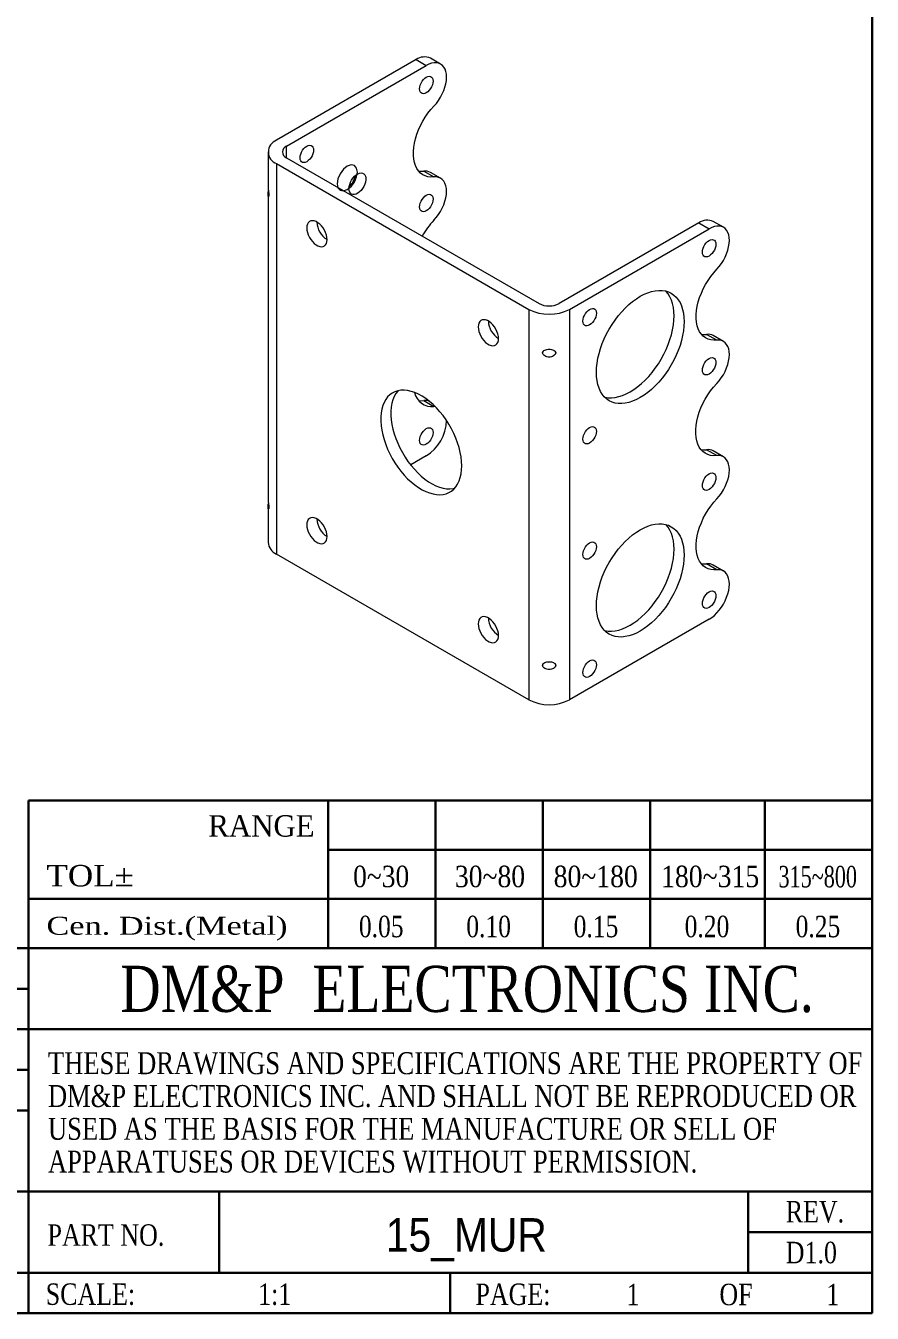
# Model space of a CAD drawing. Header units: millimetres. Extents: x 10 to 202, y 2 to 295.
# Drawn here: x 113.5 to 202.2, y 2.5 to 137.4 of the extents above; entities that cross this region are included whole.
import ezdxf

# ---------------------------------------------------------------- set-up
doc = ezdxf.new("R2010")
doc.units = ezdxf.units.MM
doc.layers.add('SLD-0', color=179, linetype='Continuous')
doc.layers.add('文字線性', color=179, linetype='Continuous', lineweight=15)
doc.styles.add('SLDTEXTSTYLE0', font='GOTHIC.TTF', dxfattribs={"width": 0.913})
doc.styles.add('SLDTEXTSTYLE10', font='times.ttf', dxfattribs={"width": 1.26888})
doc.styles.add('SLDTEXTSTYLE11', font='times.ttf', dxfattribs={"width": 0.786331})
doc.styles.add('SLDTEXTSTYLE12', font='times.ttf', dxfattribs={"width": 0.8})
doc.styles.add('SLDTEXTSTYLE3', font='times.ttf', dxfattribs={"width": 0.950828})
doc.styles.add('SLDTEXTSTYLE4', font='times.ttf', dxfattribs={"width": 1.081739})
doc.styles.add('SLDTEXTSTYLE5', font='times.ttf', dxfattribs={"width": 0.846979})
doc.styles.add('SLDTEXTSTYLE6', font='times.ttf', dxfattribs={"width": 0.850598})
doc.styles.add('SLDTEXTSTYLE7', font='times.ttf', dxfattribs={"width": 0.853029})
doc.styles.add('SLDTEXTSTYLE8', font='times.ttf', dxfattribs={"width": 0.854773})
doc.styles.add('SLDTEXTSTYLE9', font='times.ttf', dxfattribs={"width": 0.683818})

# ---------------------------------------------------------------- blocks, each defined once
blk = doc.blocks.new('SW_NOTE_1')
at = {"layer": 'SLD-0', "color": 0, "char_height": 2.3, "attachment_point": 1, "style": 'SLDTEXTSTYLE12'}
for s, insert in [('THESE DRAWINGS AND SPECIFICATIONS ARE THE PROPERTY OF', (0, 3.02)), ('DM&P ELECTRONICS INC. AND SHALL NOT BE REPRODUCED OR ', (0, -0.42)), ('USED AS THE BASIS FOR THE MANUFACTURE OR SELL OF ', (0, -3.86)), ('APPARATUSES OR DEVICES WITHOUT PERMISSION.', (0, -7.29))]:
    blk.add_mtext(s, dxfattribs=dict(at, insert=insert))

msp = doc.modelspace()

# ---------------------------------------------------------------- linework, layer by layer
at = {"color": 7, "linetype": 'Continuous', "lineweight": 15}
for p, q in [((154.422, 133.843), (139.785, 125.394)), ((154.422, 133.843), (155.483, 133.231)), ((156.983, 133.38), (155.922, 133.992)), ((140.846, 124.781), (155.483, 133.231)), ((138.906, 124.169), (138.906, 120.493)), ((139.785, 122.944), (166.231, 107.678)), ((139.785, 122.944), (139.785, 82.036)), ((140.846, 123.557), (167.292, 108.29)), ((155.226, 122.163), (156.287, 121.55)), ((156.983, 121.417), (155.922, 122.03)), ((138.906, 119.679), (138.906, 87.75)), ((184.05, 116.74), (169.413, 108.29)), ((170.473, 107.678), (185.111, 116.127)), ((184.05, 116.74), (185.111, 116.127)), ((186.61, 116.276), (185.55, 116.888)), ((166.231, 107.678), (166.231, 66.769)), ((170.473, 107.678), (170.473, 66.769)), ((185.915, 104.446), (184.854, 105.059)), ((186.61, 104.314), (185.55, 104.926)), ((155.226, 98.115), (156.287, 97.503)), ((156.393, 97.51), (156.287, 97.503)), ((155.483, 92.322), (153.85, 91.38)), ((185.908, 92.361), (184.847, 92.973)), ((186.61, 92.229), (185.55, 92.841)), ((138.906, 86.937), (138.906, 83.26)), ((144.029, 85.71), (144.028, 85.71)), ((166.231, 66.769), (139.785, 82.036)), ((185.915, 80.399), (184.854, 81.012)), ((186.61, 80.266), (185.55, 80.879)), ((185.111, 75.219), (170.473, 66.769))]:
    msp.add_line(p, q, dxfattribs=at)
at = {"color": 8, "linetype": 'Continuous', "lineweight": 15}
for p, q in [((140.846, 123.557), (140.846, 124.781)), ((167.733, 103.303), (167.664, 103.134)), ((169.04, 103.134), (168.971, 103.303)), ((167.733, 70.56), (167.664, 70.391)), ((169.04, 70.391), (168.971, 70.56))]:
    msp.add_line(p, q, dxfattribs=at)
at = {"color": 7, "linetype": 'Continuous', "lineweight": 15, "flags": 128}
for points in [[(156.287, 128.979), (156.536, 129.264), (156.768, 129.575), (156.978, 129.906), (157.162, 130.253), (157.317, 130.609), (157.44, 130.968), (157.53, 131.323), (157.585, 131.67), (157.604, 132.001), (157.587, 132.311), (157.533, 132.595), (157.444, 132.847), (157.322, 133.065), (157.167, 133.243), (156.984, 133.379), (156.776, 133.47), (156.545, 133.515), (156.296, 133.513), (156.033, 133.465), (155.76, 133.37), (155.483, 133.231)], [(154.776, 130.782), (154.793, 130.974), (154.846, 131.176), (154.93, 131.38), (155.042, 131.574), (155.176, 131.748), (155.325, 131.895), (155.483, 132.006), (155.64, 132.077), (155.79, 132.103), (155.924, 132.083), (156.036, 132.018), (156.12, 131.912), (156.172, 131.769), (156.19, 131.598), (156.172, 131.406), (156.12, 131.203), (156.036, 131), (155.924, 130.806), (155.79, 130.631), (155.64, 130.485), (155.483, 130.373), (155.325, 130.303), (155.176, 130.277), (155.042, 130.297), (154.93, 130.362), (154.846, 130.468), (154.793, 130.61), (154.776, 130.782)], [(156.287, 121.55), (155.964, 121.539), (155.658, 121.576), (155.373, 121.659), (155.111, 121.789), (154.876, 121.963), (154.669, 122.18), (154.494, 122.438), (154.351, 122.734), (154.242, 123.064), (154.17, 123.426), (154.133, 123.815), (154.133, 124.227), (154.17, 124.659), (154.242, 125.104), (154.351, 125.56), (154.494, 126.02), (154.669, 126.481), (154.876, 126.936), (155.111, 127.383), (155.373, 127.814), (155.658, 128.227), (155.964, 128.617), (156.287, 128.979)], [(142.26, 123.556), (142.278, 123.748), (142.33, 123.951), (142.414, 124.155), (142.526, 124.348), (142.66, 124.523), (142.81, 124.67), (142.967, 124.781), (143.124, 124.852), (143.274, 124.877), (143.408, 124.858), (143.52, 124.793), (143.604, 124.687), (143.656, 124.544), (143.674, 124.373), (143.656, 124.181), (143.604, 123.978), (143.52, 123.775), (143.408, 123.581), (143.274, 123.406), (143.124, 123.259), (142.967, 123.148), (142.81, 123.078), (142.66, 123.052), (142.526, 123.072), (142.414, 123.136), (142.33, 123.243), (142.278, 123.385), (142.26, 123.556)], [(147.386, 120.331), (147.404, 120.546), (147.458, 120.774), (147.545, 121.005), (147.661, 121.229), (147.803, 121.437), (147.963, 121.621), (148.136, 121.772), (148.315, 121.886), (148.492, 121.957), (148.66, 121.982), (148.811, 121.96), (148.941, 121.893), (149.043, 121.782), (149.114, 121.633), (149.15, 121.452), (149.15, 121.245), (149.114, 121.022), (149.043, 120.792), (148.941, 120.563), (148.811, 120.346), (148.66, 120.149), (148.492, 119.981), (148.315, 119.847), (148.136, 119.755), (147.963, 119.706), (147.803, 119.705), (147.661, 119.75), (147.545, 119.839), (147.458, 119.969), (147.404, 120.136), (147.386, 120.331)], [(154.674, 122.174), (154.903, 122.152), (155.226, 122.163)], [(156.28, 117.009), (156.531, 117.294), (156.764, 117.606), (156.974, 117.938), (157.159, 118.286), (157.315, 118.643), (157.44, 119.003), (157.53, 119.36), (157.585, 119.707), (157.604, 120.039), (157.586, 120.351), (157.532, 120.635), (157.443, 120.888), (157.319, 121.106), (157.164, 121.284), (156.98, 121.419), (156.77, 121.51), (156.537, 121.553), (156.287, 121.55)], [(154.776, 118.411), (154.793, 118.603), (154.846, 118.806), (154.93, 119.009), (155.042, 119.203), (155.176, 119.378), (155.325, 119.524), (155.483, 119.636), (155.64, 119.706), (155.79, 119.732), (155.924, 119.712), (156.036, 119.647), (156.12, 119.541), (156.172, 119.399), (156.19, 119.227), (156.172, 119.035), (156.12, 118.833), (156.036, 118.629), (155.924, 118.435), (155.79, 118.261), (155.64, 118.114), (155.483, 118.003), (155.325, 117.932), (155.176, 117.906), (155.042, 117.926), (154.93, 117.991), (154.846, 118.097), (154.793, 118.24), (154.776, 118.411)], [(145.088, 114.984), (145.07, 115.219), (145.017, 115.467), (144.929, 115.72), (144.811, 115.969), (144.667, 116.204), (144.5, 116.419), (144.318, 116.606), (144.126, 116.759), (143.93, 116.872), (143.737, 116.942), (143.555, 116.965), (143.388, 116.942), (143.244, 116.874), (143.126, 116.761), (143.039, 116.609), (142.985, 116.423), (142.967, 116.208), (142.985, 115.973), (143.039, 115.724), (143.126, 115.472), (143.244, 115.223), (143.388, 114.988), (143.555, 114.772), (143.737, 114.585), (143.93, 114.433), (144.126, 114.32), (144.318, 114.25), (144.5, 114.227), (144.667, 114.25), (144.811, 114.318), (144.929, 114.431), (145.017, 114.583), (145.07, 114.769), (145.088, 114.984)], [(185.915, 111.875), (186.164, 112.16), (186.396, 112.471), (186.605, 112.803), (186.789, 113.149), (186.944, 113.505), (187.068, 113.864), (187.158, 114.22), (187.213, 114.566), (187.232, 114.897), (187.214, 115.207), (187.161, 115.491), (187.072, 115.744), (186.949, 115.961), (186.795, 116.139), (186.612, 116.275), (186.404, 116.366), (186.173, 116.411), (185.924, 116.41), (185.66, 116.361), (185.388, 116.266), (185.111, 116.127)], [(184.404, 113.678), (184.421, 113.87), (184.474, 114.073), (184.558, 114.276), (184.67, 114.47), (184.804, 114.645), (184.953, 114.791), (185.111, 114.903), (185.268, 114.973), (185.417, 114.999), (185.551, 114.979), (185.663, 114.914), (185.748, 114.808), (185.8, 114.666), (185.818, 114.494), (185.8, 114.302), (185.748, 114.1), (185.663, 113.896), (185.551, 113.702), (185.417, 113.527), (185.268, 113.381), (185.111, 113.269), (184.953, 113.199), (184.804, 113.173), (184.67, 113.193), (184.558, 113.258), (184.474, 113.364), (184.421, 113.506), (184.404, 113.678)], [(185.915, 104.446), (185.592, 104.436), (185.286, 104.472), (185.001, 104.556), (184.739, 104.685), (184.503, 104.86), (184.297, 105.077), (184.121, 105.334), (183.979, 105.63), (183.87, 105.96), (183.797, 106.322), (183.761, 106.711), (183.761, 107.124), (183.797, 107.555), (183.87, 108.001), (183.979, 108.456), (184.121, 108.917), (184.297, 109.377), (184.503, 109.833), (184.739, 110.279), (185.001, 110.71), (185.286, 111.123), (185.592, 111.513), (185.915, 111.875)], [(173.302, 101.084), (173.319, 101.556), (173.372, 102.046), (173.459, 102.548), (173.579, 103.059), (173.733, 103.575), (173.918, 104.093), (174.133, 104.608), (174.377, 105.116), (174.648, 105.614), (174.944, 106.097), (175.262, 106.563), (175.6, 107.007), (175.956, 107.426), (176.326, 107.817), (176.709, 108.177), (177.1, 108.503), (177.498, 108.793), (177.898, 109.045), (178.299, 109.256), (178.696, 109.425), (179.088, 109.55), (179.47, 109.632), (179.841, 109.669), (180.196, 109.66), (180.534, 109.607), (180.852, 109.508), (181.148, 109.366), (181.419, 109.181), (181.663, 108.955), (181.879, 108.689), (182.064, 108.385), (182.217, 108.046), (182.338, 107.674), (182.424, 107.272), (182.477, 106.843), (182.494, 106.39), (182.477, 105.918), (182.424, 105.428), (182.338, 104.926), (182.217, 104.415), (182.064, 103.899), (181.879, 103.381), (181.663, 102.866), (181.419, 102.358), (181.148, 101.86), (180.852, 101.377), (180.534, 100.911), (180.196, 100.467), (179.841, 100.048), (179.47, 99.657), (179.088, 99.297), (178.696, 98.971), (178.299, 98.681), (177.898, 98.43), (177.498, 98.218), (177.1, 98.049), (176.709, 97.924), (176.326, 97.842), (175.956, 97.805), (175.6, 97.814), (175.262, 97.868), (174.944, 97.966), (174.648, 98.108), (174.377, 98.293), (174.133, 98.519), (173.918, 98.785), (173.733, 99.089), (173.579, 99.428), (173.459, 99.8), (173.372, 100.202), (173.319, 100.631), (173.302, 101.084)], [(174.162, 98.489), (174.201, 98.48), (174.539, 98.426), (174.895, 98.418), (175.265, 98.454), (175.648, 98.536), (176.039, 98.662), (176.437, 98.831), (176.837, 99.042), (177.238, 99.293), (177.636, 99.583), (178.027, 99.909), (178.409, 100.269), (178.78, 100.66), (179.136, 101.08), (179.474, 101.524), (179.792, 101.989), (180.087, 102.473), (180.358, 102.97), (180.602, 103.479), (180.818, 103.993), (181.003, 104.511), (181.156, 105.027), (181.277, 105.539), (181.364, 106.041), (181.416, 106.53), (181.434, 107.003), (181.416, 107.455), (181.364, 107.884), (181.277, 108.286), (181.156, 108.658), (181.003, 108.997), (180.818, 109.301), (180.602, 109.567), (180.574, 109.597)], [(163.049, 104.615), (163.031, 104.851), (162.977, 105.099), (162.89, 105.352), (162.772, 105.6), (162.627, 105.836), (162.461, 106.051), (162.278, 106.238), (162.086, 106.391), (161.89, 106.504), (161.698, 106.573), (161.515, 106.597), (161.349, 106.574), (161.204, 106.505), (161.086, 106.393), (160.999, 106.241), (160.946, 106.054), (160.928, 105.84), (160.946, 105.604), (160.999, 105.356), (161.086, 105.103), (161.204, 104.855), (161.349, 104.619), (161.515, 104.404), (161.698, 104.217), (161.89, 104.064), (162.086, 103.951), (162.278, 103.882), (162.461, 103.858), (162.627, 103.881), (162.772, 103.95), (162.89, 104.062), (162.977, 104.214), (163.031, 104.401), (163.049, 104.615)], [(171.888, 106.453), (171.905, 106.645), (171.958, 106.847), (172.042, 107.051), (172.154, 107.245), (172.288, 107.419), (172.437, 107.566), (172.595, 107.677), (172.752, 107.748), (172.902, 107.774), (173.036, 107.754), (173.148, 107.689), (173.232, 107.583), (173.284, 107.44), (173.302, 107.269), (173.284, 107.077), (173.232, 106.874), (173.148, 106.671), (173.036, 106.477), (172.902, 106.302), (172.752, 106.156), (172.595, 106.044), (172.437, 105.974), (172.288, 105.948), (172.154, 105.968), (172.042, 106.033), (171.958, 106.139), (171.905, 106.281), (171.888, 106.453)], [(184.302, 105.071), (184.531, 105.048), (184.854, 105.059)], [(185.908, 99.905), (186.159, 100.191), (186.391, 100.502), (186.602, 100.835), (186.787, 101.182), (186.943, 101.539), (187.067, 101.899), (187.158, 102.256), (187.213, 102.604), (187.232, 102.936), (187.214, 103.247), (187.16, 103.531), (187.07, 103.785), (186.947, 104.002), (186.792, 104.18), (186.608, 104.315), (186.397, 104.406), (186.165, 104.45), (185.915, 104.446)], [(184.404, 101.307), (184.421, 101.499), (184.474, 101.702), (184.558, 101.905), (184.67, 102.099), (184.804, 102.274), (184.953, 102.421), (185.111, 102.532), (185.268, 102.602), (185.417, 102.628), (185.551, 102.608), (185.663, 102.544), (185.748, 102.438), (185.8, 102.295), (185.818, 102.124), (185.8, 101.932), (185.748, 101.729), (185.663, 101.525), (185.551, 101.332), (185.417, 101.157), (185.268, 101.01), (185.111, 100.899), (184.953, 100.829), (184.804, 100.803), (184.67, 100.823), (184.558, 100.887), (184.474, 100.993), (184.421, 101.136), (184.404, 101.307)], [(185.908, 92.361), (185.578, 92.348), (185.267, 92.384), (184.976, 92.468), (184.709, 92.598), (184.469, 92.775), (184.259, 92.995), (184.08, 93.256), (183.934, 93.557), (183.823, 93.892), (183.749, 94.26), (183.712, 94.656), (183.712, 95.075), (183.749, 95.514), (183.823, 95.968), (183.934, 96.431), (184.08, 96.899), (184.259, 97.368), (184.469, 97.831), (184.709, 98.284), (184.976, 98.723), (185.267, 99.142), (185.578, 99.538), (185.908, 99.905)], [(159.195, 91.285), (159.178, 91.741), (159.125, 92.213), (159.038, 92.697), (158.917, 93.191), (158.763, 93.689), (158.577, 94.187), (158.362, 94.682), (158.118, 95.168), (157.848, 95.643), (157.554, 96.102), (157.239, 96.541), (156.904, 96.957), (156.554, 97.347), (156.19, 97.706), (155.816, 98.033), (155.434, 98.323), (155.049, 98.576), (154.663, 98.789), (154.279, 98.96), (153.901, 99.087), (153.532, 99.171), (153.174, 99.209), (152.831, 99.202), (152.506, 99.149), (152.201, 99.052), (151.918, 98.91), (151.661, 98.726), (151.432, 98.5), (151.231, 98.235), (151.061, 97.932), (150.923, 97.595), (150.819, 97.226), (150.749, 96.828), (150.714, 96.404), (150.714, 95.958), (150.749, 95.493), (150.819, 95.014), (150.923, 94.525), (151.061, 94.029), (151.231, 93.53), (151.432, 93.033), (151.661, 92.542), (151.918, 92.061), (152.201, 91.594), (152.506, 91.144), (152.831, 90.716), (153.174, 90.313), (153.532, 89.938), (153.901, 89.595), (154.279, 89.286), (154.663, 89.013), (155.049, 88.78), (155.434, 88.588), (155.816, 88.439), (156.19, 88.334), (156.554, 88.273), (156.904, 88.257), (157.239, 88.287), (157.554, 88.362), (157.848, 88.482), (158.118, 88.645), (158.362, 88.85), (158.577, 89.096), (158.763, 89.38), (158.917, 89.7), (159.038, 90.054), (159.125, 90.438), (159.178, 90.85), (159.195, 91.285)], [(152.53, 99.155), (152.492, 99.112), (152.292, 98.847), (152.122, 98.545), (151.984, 98.207), (151.88, 97.838), (151.81, 97.44), (151.775, 97.016), (151.775, 96.57), (151.81, 96.106), (151.88, 95.627), (151.984, 95.137), (152.122, 94.641), (152.292, 94.142), (152.492, 93.646), (152.722, 93.154), (152.979, 92.673), (153.261, 92.206), (153.566, 91.756), (153.892, 91.328), (154.235, 90.925), (154.592, 90.55), (154.962, 90.207), (155.34, 89.898), (155.724, 89.626), (156.11, 89.393), (156.495, 89.201), (156.876, 89.051), (157.25, 88.946), (157.614, 88.885), (157.965, 88.87), (158.299, 88.9), (158.435, 88.926)], [(154.674, 98.127), (154.903, 98.105), (155.226, 98.115)], [(154.776, 93.956), (154.793, 94.148), (154.846, 94.35), (154.93, 94.554), (155.042, 94.748), (155.176, 94.922), (155.325, 95.069), (155.483, 95.18), (155.64, 95.251), (155.79, 95.277), (155.924, 95.257), (156.036, 95.192), (156.12, 95.086), (156.172, 94.943), (156.19, 94.772), (156.172, 94.58), (156.12, 94.377), (156.036, 94.174), (155.924, 93.98), (155.79, 93.805), (155.64, 93.659), (155.483, 93.547), (155.325, 93.477), (155.176, 93.451), (155.042, 93.471), (154.93, 93.536), (154.846, 93.642), (154.793, 93.784), (154.776, 93.956)], [(171.888, 94.082), (171.905, 94.274), (171.958, 94.477), (172.042, 94.68), (172.154, 94.874), (172.288, 95.049), (172.437, 95.195), (172.595, 95.307), (172.752, 95.377), (172.902, 95.403), (173.036, 95.383), (173.148, 95.318), (173.232, 95.212), (173.284, 95.07), (173.302, 94.898), (173.284, 94.706), (173.232, 94.504), (173.148, 94.3), (173.036, 94.106), (172.902, 93.932), (172.752, 93.785), (172.595, 93.674), (172.437, 93.603), (172.288, 93.577), (172.154, 93.597), (172.042, 93.662), (171.958, 93.768), (171.905, 93.911), (171.888, 94.082)], [(184.266, 92.985), (184.518, 92.961), (184.847, 92.973)], [(185.915, 87.828), (186.165, 88.114), (186.397, 88.426), (186.608, 88.759), (186.792, 89.107), (186.947, 89.464), (187.07, 89.824), (187.16, 90.181), (187.214, 90.528), (187.232, 90.86), (187.213, 91.17), (187.158, 91.454), (187.067, 91.706), (186.943, 91.923), (186.787, 92.099), (186.602, 92.234), (186.391, 92.323), (186.159, 92.365), (185.908, 92.361)], [(184.404, 89.222), (184.421, 89.414), (184.474, 89.617), (184.558, 89.821), (184.67, 90.015), (184.804, 90.189), (184.953, 90.336), (185.111, 90.447), (185.268, 90.518), (185.417, 90.543), (185.551, 90.524), (185.663, 90.459), (185.748, 90.353), (185.8, 90.21), (185.818, 90.039), (185.8, 89.847), (185.748, 89.644), (185.663, 89.441), (185.551, 89.247), (185.417, 89.072), (185.268, 88.925), (185.111, 88.814), (184.953, 88.744), (184.804, 88.718), (184.67, 88.738), (184.558, 88.802), (184.474, 88.909), (184.421, 89.051), (184.404, 89.222)], [(185.915, 80.399), (185.592, 80.388), (185.286, 80.425), (185.001, 80.509), (184.739, 80.638), (184.503, 80.812), (184.297, 81.03), (184.121, 81.287), (183.979, 81.583), (183.87, 81.913), (183.797, 82.275), (183.761, 82.664), (183.761, 83.076), (183.797, 83.508), (183.87, 83.954), (183.979, 84.409), (184.121, 84.869), (184.297, 85.33), (184.503, 85.786), (184.739, 86.232), (185.001, 86.663), (185.286, 87.076), (185.592, 87.466), (185.915, 87.828)], [(145.088, 83.873), (145.07, 84.109), (145.017, 84.357), (144.929, 84.61), (144.811, 84.858), (144.667, 85.094), (144.5, 85.309), (144.318, 85.496), (144.126, 85.649), (143.93, 85.762), (143.737, 85.831), (143.555, 85.855), (143.388, 85.832), (143.244, 85.763), (143.126, 85.651), (143.039, 85.499), (142.985, 85.313), (142.967, 85.098), (142.985, 84.863), (143.039, 84.614), (143.126, 84.362), (143.244, 84.113), (143.388, 83.877), (143.555, 83.662), (143.737, 83.475), (143.93, 83.323), (144.126, 83.21), (144.318, 83.14), (144.5, 83.116), (144.667, 83.139), (144.811, 83.208), (144.929, 83.32), (145.017, 83.472), (145.07, 83.659), (145.088, 83.873)], [(173.302, 76.628), (173.319, 77.101), (173.372, 77.59), (173.459, 78.092), (173.579, 78.604), (173.733, 79.12), (173.918, 79.638), (174.133, 80.152), (174.377, 80.661), (174.648, 81.158), (174.944, 81.642), (175.262, 82.107), (175.6, 82.551), (175.956, 82.971), (176.326, 83.362), (176.709, 83.722), (177.1, 84.048), (177.498, 84.338), (177.898, 84.589), (178.299, 84.8), (178.696, 84.969), (179.088, 85.095), (179.47, 85.177), (179.841, 85.213), (180.196, 85.205), (180.534, 85.151), (180.852, 85.053), (181.148, 84.911), (181.419, 84.726), (181.663, 84.499), (181.879, 84.233), (182.064, 83.929), (182.217, 83.59), (182.338, 83.218), (182.424, 82.816), (182.477, 82.387), (182.494, 81.935), (182.477, 81.462), (182.424, 80.973), (182.338, 80.471), (182.217, 79.96), (182.064, 79.443), (181.879, 78.926), (181.663, 78.411), (181.419, 77.903), (181.148, 77.405), (180.852, 76.921), (180.534, 76.456), (180.196, 76.012), (179.841, 75.593), (179.47, 75.202), (179.088, 74.842), (178.696, 74.516), (178.299, 74.226), (177.898, 73.974), (177.498, 73.763), (177.1, 73.594), (176.709, 73.468), (176.326, 73.387), (175.956, 73.35), (175.6, 73.359), (175.262, 73.412), (174.944, 73.51), (174.648, 73.652), (174.377, 73.837), (174.133, 74.064), (173.918, 74.33), (173.733, 74.634), (173.579, 74.973), (173.459, 75.345), (173.372, 75.747), (173.319, 76.176), (173.302, 76.628)], [(174.162, 74.034), (174.201, 74.024), (174.539, 73.971), (174.895, 73.962), (175.265, 73.999), (175.648, 74.081), (176.039, 74.206), (176.437, 74.375), (176.837, 74.586), (177.238, 74.838), (177.636, 75.128), (178.027, 75.454), (178.409, 75.814), (178.78, 76.205), (179.136, 76.624), (179.474, 77.068), (179.792, 77.534), (180.087, 78.017), (180.358, 78.515), (180.602, 79.023), (180.818, 79.538), (181.003, 80.056), (181.156, 80.572), (181.277, 81.083), (181.364, 81.585), (181.416, 82.075), (181.434, 82.547), (181.416, 83), (181.364, 83.429), (181.277, 83.831), (181.156, 84.203), (181.003, 84.542), (180.818, 84.846), (180.602, 85.112), (180.574, 85.142)], [(171.888, 81.997), (171.905, 82.189), (171.958, 82.392), (172.042, 82.595), (172.154, 82.789), (172.288, 82.964), (172.437, 83.111), (172.595, 83.222), (172.752, 83.292), (172.902, 83.318), (173.036, 83.298), (173.148, 83.234), (173.232, 83.127), (173.284, 82.985), (173.302, 82.814), (173.284, 82.622), (173.232, 82.419), (173.148, 82.215), (173.036, 82.022), (172.902, 81.847), (172.752, 81.7), (172.595, 81.589), (172.437, 81.519), (172.288, 81.493), (172.154, 81.513), (172.042, 81.577), (171.958, 81.683), (171.905, 81.826), (171.888, 81.997)], [(184.302, 81.023), (184.531, 81.001), (184.854, 81.012)], [(185.111, 75.219), (185.388, 75.4), (185.66, 75.62), (185.924, 75.875), (186.173, 76.161), (186.404, 76.473), (186.612, 76.805), (186.795, 77.152), (186.949, 77.508), (187.072, 77.867), (187.161, 78.222), (187.214, 78.568), (187.232, 78.898), (187.213, 79.208), (187.158, 79.491), (187.068, 79.742), (186.944, 79.958), (186.789, 80.135), (186.605, 80.269), (186.396, 80.359), (186.164, 80.403), (185.915, 80.399)], [(184.404, 76.852), (184.421, 77.044), (184.474, 77.247), (184.558, 77.45), (184.67, 77.644), (184.804, 77.819), (184.953, 77.965), (185.111, 78.077), (185.268, 78.147), (185.417, 78.173), (185.551, 78.153), (185.663, 78.088), (185.748, 77.982), (185.8, 77.84), (185.818, 77.668), (185.8, 77.476), (185.748, 77.274), (185.663, 77.07), (185.551, 76.876), (185.417, 76.701), (185.268, 76.555), (185.111, 76.444), (184.953, 76.373), (184.804, 76.347), (184.67, 76.367), (184.558, 76.432), (184.474, 76.538), (184.421, 76.68), (184.404, 76.852)], [(163.049, 73.505), (163.031, 73.741), (162.977, 73.989), (162.89, 74.242), (162.772, 74.49), (162.627, 74.726), (162.461, 74.941), (162.278, 75.128), (162.086, 75.28), (161.89, 75.393), (161.698, 75.463), (161.515, 75.487), (161.349, 75.464), (161.204, 75.395), (161.086, 75.283), (160.999, 75.131), (160.946, 74.944), (160.928, 74.73), (160.946, 74.494), (160.999, 74.246), (161.086, 73.993), (161.204, 73.745), (161.349, 73.509), (161.515, 73.294), (161.698, 73.107), (161.89, 72.954), (162.086, 72.841), (162.278, 72.772), (162.461, 72.748), (162.627, 72.771), (162.772, 72.84), (162.89, 72.952), (162.977, 73.104), (163.031, 73.29), (163.049, 73.505)], [(171.888, 69.627), (171.905, 69.819), (171.958, 70.021), (172.042, 70.225), (172.154, 70.419), (172.288, 70.593), (172.437, 70.74), (172.595, 70.851), (172.752, 70.922), (172.902, 70.948), (173.036, 70.928), (173.148, 70.863), (173.232, 70.757), (173.284, 70.614), (173.302, 70.443), (173.284, 70.251), (173.232, 70.048), (173.148, 69.845), (173.036, 69.651), (172.902, 69.476), (172.752, 69.33), (172.595, 69.218), (172.437, 69.148), (172.288, 69.122), (172.154, 69.142), (172.042, 69.207), (171.958, 69.313), (171.905, 69.455), (171.888, 69.627)]]:
    msp.add_lwpolyline(points, dxfattribs=at)
at = {"color": 7, "linetype": 'Continuous', "lineweight": 0, "flags": 128}
msp.add_lwpolyline([(146.149, 120.841), (146.23, 120.419), (146.46, 120.154), (146.804, 120.087), (147.21, 120.228), (147.616, 120.556), (147.96, 121.02), (148.19, 121.55), (148.27, 122.065), (148.19, 122.488), (147.96, 122.752), (147.616, 122.819), (147.21, 122.678), (146.804, 122.35), (146.46, 121.886), (146.23, 121.356), (146.149, 120.841)], dxfattribs=at)
at = {"color": 7, "linetype": 'Continuous', "lineweight": 15}
for centre, radius, start, end in [((155.302, 132.609), 1.515, 65.83582, 125.47461), ((140.25, 124.169), 1.31, 110.78345, 249.21656), ((141.078, 124.169), 0.655, 110.78345, 249.21656), ((146.093, 122.098), 2.014, 310.82075, 349.18459), ((155.375, 121.055), 1.117, 60.70707, 97.67604), ((146.293, 116.904), 2.267, 182.09551, 237.89913), ((162.285, 111.316), 8.276, 136.52848, 150.81714), ((184.929, 115.506), 1.515, 65.83582, 125.47461), ((168.352, 110.337), 2.306, 242.60965, 297.39036), ((168.352, 111.772), 4.611, 242.60965, 297.39036), ((164.253, 106.535), 2.267, 182.09553, 237.89909), ((185.003, 103.951), 1.117, 60.70707, 97.67604), ((156.068, 99.34), 1.85, 191.57585, 276.78664), ((155.371, 96.961), 1.163, 67.94563, 97.13508), ((153.039, 96.181), 4.567, 302.34587, 358.07907), ((185.002, 91.864), 1.12, 60.73819, 97.97264), ((146.313, 85.805), 2.288, 182.39883, 237.62267), ((140.414, 83.415), 1.516, 185.84516, 245.47497), ((185.003, 79.904), 1.118, 60.71248, 97.67062), ((164.253, 75.425), 2.267, 182.09552, 237.8991), ((168.352, 70.863), 4.611, 242.60965, 297.39036)]:
    msp.add_arc(centre, radius, start, end, dxfattribs=at)
for points, knots in [([(138.907, 120.493), (138.907, 120.487), (138.906, 120.454), (138.911, 120.375), (138.922, 120.269), (138.937, 120.16), (138.95, 120.067), (138.963, 119.976), (138.972, 119.899), (138.98, 119.827), (138.984, 119.771), (138.986, 119.725), (138.986, 119.701), (138.986, 119.689)], [0, 0, 0, 0, 0.0368846, 0.1954874, 0.3588979, 0.4738119, 0.5915001, 0.678554, 0.7678104, 0.8378786, 0.9099438, 0.9546975, 1, 1, 1, 1]), ([(138.986, 119.689), (138.986, 119.681), (138.986, 119.664), (138.985, 119.641), (138.984, 119.619), (138.982, 119.599), (138.979, 119.582), (138.975, 119.562), (138.97, 119.544), (138.963, 119.53), (138.957, 119.521), (138.951, 119.516), (138.945, 119.515), (138.937, 119.517), (138.93, 119.525), (138.924, 119.538), (138.918, 119.556), (138.913, 119.577), (138.91, 119.603), (138.907, 119.633), (138.906, 119.668), (138.907, 119.71), (138.909, 119.758), (138.913, 119.812), (138.918, 119.865), (138.924, 119.917), (138.931, 119.967), (138.938, 120.02), (138.944, 120.06), (138.947, 120.083), (138.947, 120.086)], [0, 0, 0, 0, 0.0211979, 0.0425568, 0.0643716, 0.0863399, 0.1074543, 0.1287114, 0.1720416, 0.2020329, 0.2322528, 0.2631181, 0.2941721, 0.3347124, 0.3755629, 0.4172778, 0.4592507, 0.5009537, 0.5428699, 0.5854154, 0.6281652, 0.6781382, 0.7284371, 0.7797988, 0.8315485, 0.8711566, 0.910981, 0.9515518, 0.9924234, 1, 1, 1, 1]), ([(167.664, 103.134), (167.664, 103.198), (167.691, 103.258), (167.778, 103.354), (167.837, 103.39), (168.038, 103.474), (168.195, 103.496), (168.431, 103.496), (168.509, 103.49), (168.66, 103.465), (168.734, 103.446), (168.866, 103.391), (168.926, 103.354), (169.014, 103.258), (169.041, 103.199), (169.04, 103.134)], [0, 0, 0, 0, 0.125, 0.125, 0.25, 0.25, 0.5, 0.5, 0.625, 0.625, 0.75, 0.75, 0.875, 0.875, 1, 1, 1, 1]), ([(169.04, 103.134), (169.04, 103.069), (169.014, 103.002), (168.926, 102.885), (168.866, 102.835), (168.667, 102.717), (168.509, 102.679), (168.273, 102.679), (168.195, 102.689), (168.043, 102.728), (167.97, 102.757), (167.838, 102.835), (167.778, 102.885), (167.69, 103.003), (167.664, 103.069), (167.664, 103.134)], [0, 0, 0, 0, 0.125, 0.125, 0.25, 0.25, 0.5, 0.5, 0.625, 0.625, 0.75, 0.75, 0.875, 0.875, 1, 1, 1, 1]), ([(138.907, 87.75), (138.907, 87.744), (138.906, 87.71), (138.911, 87.632), (138.922, 87.526), (138.937, 87.417), (138.95, 87.323), (138.963, 87.233), (138.972, 87.156), (138.98, 87.084), (138.984, 87.028), (138.986, 86.981), (138.986, 86.958), (138.986, 86.946)], [0, 0, 0, 0, 0.0368846, 0.1954875, 0.3588985, 0.4738119, 0.5915013, 0.6785546, 0.7678112, 0.8378803, 0.9099447, 0.9546994, 1, 1, 1, 1]), ([(138.986, 86.946), (138.985, 86.914), (138.983, 86.849), (138.967, 86.787), (138.942, 86.761), (138.915, 86.803), (138.902, 86.922), (138.914, 87.104), (138.936, 87.259), (138.947, 87.34), (138.947, 87.343)], [0, 0, 0, 0, 0.0863127, 0.1720864, 0.2941875, 0.4592279, 0.6282937, 0.8315863, 0.9924474, 1, 1, 1, 1]), ([(167.664, 70.391), (167.664, 70.455), (167.691, 70.515), (167.778, 70.61), (167.837, 70.647), (168.038, 70.731), (168.195, 70.753), (168.431, 70.753), (168.509, 70.747), (168.66, 70.722), (168.734, 70.703), (168.866, 70.647), (168.926, 70.611), (169.014, 70.515), (169.041, 70.455), (169.04, 70.391)], [0, 0, 0, 0, 0.125, 0.125, 0.25, 0.25, 0.5, 0.5, 0.625, 0.625, 0.75, 0.75, 0.875, 0.875, 1, 1, 1, 1]), ([(169.04, 70.391), (169.04, 70.325), (169.014, 70.259), (168.926, 70.142), (168.866, 70.092), (168.667, 69.974), (168.509, 69.936), (168.273, 69.936), (168.195, 69.946), (168.043, 69.984), (167.97, 70.013), (167.838, 70.092), (167.778, 70.142), (167.69, 70.259), (167.664, 70.326), (167.664, 70.391)], [0, 0, 0, 0, 0.125, 0.125, 0.25, 0.25, 0.5, 0.5, 0.625, 0.625, 0.75, 0.75, 0.875, 0.875, 1, 1, 1, 1])]:
    msp.add_open_spline(points, degree=3, knots=knots, dxfattribs=at)
at = {"layer": 'SLD-0', "color": 7, "lineweight": 30}
for p, q in [((202.2, 2.5), (202.2, 289.5)), ((202.2, 40.75), (15, 40.75)), ((113.8, 40.75), (113.8, 2.5)), ((113.8, 36.5), (15, 36.5)), ((202.2, 32.25), (15, 32.25)), ((113.8, 28), (15, 28)), ((113.8, 23.75), (15, 23.75)), ((69.6, 15.25), (202.2, 15.25)), ((133.8, 15.25), (133.8, 6.75)), ((189.2, 6.75), (189.2, 15.25)), ((202.2, 11), (189.2, 11)), ((15, 6.75), (202.2, 6.75)), ((158, 2.5), (158, 6.75))]:
    msp.add_line(p, q, dxfattribs=at)
at = {"layer": 'SLD-0', "color": 7, "linetype": 'Continuous', "lineweight": 30}
for p, q in [((113.8, 56.208), (202.2, 56.208)), ((113.8, 56.208), (113.8, 40.75)), ((145.2, 56.208), (145.2, 40.75)), ((156.45, 56.208), (156.45, 40.75)), ((167.7, 56.208), (167.7, 40.75)), ((178.95, 56.208), (178.95, 40.75)), ((190.95, 56.208), (190.95, 40.75)), ((145.2, 51.055), (202.2, 51.055)), ((113.8, 45.903), (202.2, 45.903)), ((113.8, 40.75), (202.2, 40.75)), ((202.2, 2.5), (10, 2.5))]:
    msp.add_line(p, q, dxfattribs=at)

# ---------------------------------------------------------------- block references
at = {"layer": 'SLD-0', "color": 7}
msp.add_blockref('SW_NOTE_1', (115.853, 26.83), dxfattribs=at)

# ---------------------------------------------------------------- texts
at = {"layer": 'SLD-0', "color": 7, "attachment_point": 1}
for s, insert, char_height, style in [('RANGE', (132.652, 54.684), 2.25, 'SLDTEXTSTYLE3'), ('TOL±', (115.692, 49.471), 2.25, 'SLDTEXTSTYLE4'), ('0~30', (147.819, 49.39), 2.25, 'SLDTEXTSTYLE5'), ('30~80', (158.486, 49.39), 2.25, 'SLDTEXTSTYLE6'), ('80~180', (168.825, 49.39), 2.25, 'SLDTEXTSTYLE7'), ('180~315', (180.075, 49.39), 2.25, 'SLDTEXTSTYLE8'), ('315~800', (192.375, 49.371), 2.25, 'SLDTEXTSTYLE9'), ('Cen. Dist.(Metal)', (115.692, 44.034), 1.875, 'SLDTEXTSTYLE10'), ('0.05', (148.425, 44.147), 2.25, 'SLDTEXTSTYLE11'), ('0.10', (159.675, 44.147), 2.25, 'SLDTEXTSTYLE11'), ('0.15', (170.925, 44.147), 2.25, 'SLDTEXTSTYLE11'), ('0.20', (182.55, 44.147), 2.25, 'SLDTEXTSTYLE11'), ('0.25', (194.175, 44.147), 2.25, 'SLDTEXTSTYLE11'), ('DM&P  ELECTRONICS INC.', (123.441, 38.903), 4.83, 'SLDTEXTSTYLE12'), ('REV.', (193.141, 14.264), 2.25, 'SLDTEXTSTYLE12'), ('PART NO.', (115.806, 11.819), 2.25, 'SLDTEXTSTYLE12'), ('D1.0', (193.141, 9.988), 2.25, 'SLDTEXTSTYLE12'), ('SCALE:', (115.619, 5.629), 2.25, 'SLDTEXTSTYLE12'), ('1:1', (137.865, 5.629), 2.25, 'SLDTEXTSTYLE12'), ('PAGE:', (160.637, 5.616), 2.25, 'SLDTEXTSTYLE12'), ('1', (176.458, 5.594), 2.25, 'SLDTEXTSTYLE12'), ('OF', (186.19, 5.594), 2.25, 'SLDTEXTSTYLE12'), ('1', (197.394, 5.594), 2.25, 'SLDTEXTSTYLE12')]:
    msp.add_mtext(s, dxfattribs=dict(at, insert=insert, char_height=char_height, style=style))
at = {"layer": '文字線性', "color": 5, "insert": (151.246, 12.464), "char_height": 3.5, "attachment_point": 1, "style": 'SLDTEXTSTYLE0'}
msp.add_mtext('15_MUR', dxfattribs=at)

doc.saveas('drawing.dxf')
